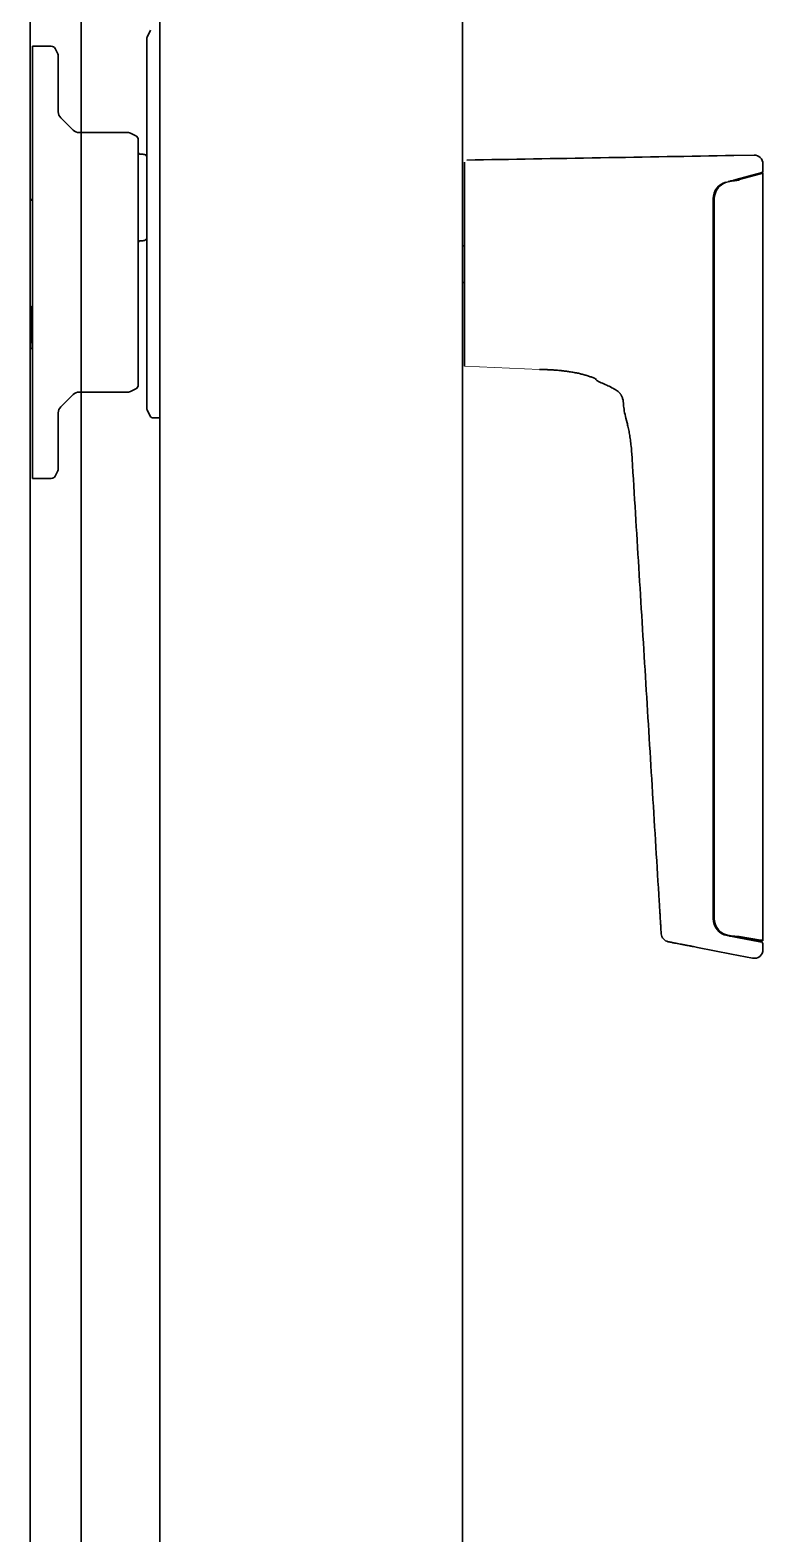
# Model space of a CAD drawing. Extents: x -760 to 4209, y 5795 to 10697.
# Drawn here: x 4039.6 to 4209.1, y 8347.3 to 8695.1 of the extents above; entities that cross this region are included whole.
import ezdxf

# ---------------------------------------------------------------- set-up
doc = ezdxf.new("R2010")
doc.units = 0
doc.header["$LTSCALE"] = 5
doc.layers.get('0').update_dxf_attribs({"linetype": 'CONTINUOUS', "lineweight": 0})
doc.layers.add('1', color=7, linetype='CONTINUOUS', true_color=0xffffff)

msp = doc.modelspace()

# ---------------------------------------------------------------- linework, layer by layer
msp.add_line((4140.07, 8617.42), (4157.4, 8616.63))
at = {"layer": '1', "color": 7, "linetype": 'Continuous', "lineweight": 35}
for p, q in [((4051.38, 8426.4), (4051.38, 9166.9)), ((4139.57, 8055.9), (4139.57, 9169.4)), ((4039.57, 8011.34), (4039.57, 9157.1)), ((4069.57, 8055.9), (4069.57, 9130.73)), ((4066.6, 8693.28), (4066.6, 8689.4)), ((4067.46, 8695.13), (4066.65, 8693.51)), ((4044.48, 8691.4), (4040.1, 8691.4)), ((4040.1, 8691.4), (4040.1, 8687.4)), ((4045.99, 8689.61), (4045.38, 8690.85)), ((4040.1, 8687.4), (4040.1, 8595.4)), ((4046.1, 8689.17), (4046.1, 8687.4)), ((4046.1, 8676.23), (4046.1, 8687.4)), ((4066.6, 8689.4), (4066.6, 8611.4)), ((4049.51, 8671.99), (4046.69, 8674.82)), ((4060.6, 8671.4), (4050.93, 8671.4)), ((4062.36, 8671.4), (4060.6, 8671.4)), ((4062.81, 8671.3), (4064.05, 8670.68)), ((4064.6, 8613.02), (4064.6, 8669.78)), ((4065.1, 8666.4), (4065.69, 8666.4)), ((4066.39, 8666.11), (4066.6, 8665.9)), ((4207.04, 8666.21), (4202.38, 8666.12)), ((4207.78, 8661.89), (4202.89, 8660.54)), ((4203.51, 8660.75), (4208.37, 8662.05)), ((4203.59, 8660.54), (4208.49, 8661.89)), ((4207.32, 8661.76), (4207.32, 8661.77)), ((4207.78, 8661.89), (4208.49, 8661.89)), ((4208.37, 8662.05), (4208.85, 8662.18)), ((4209.07, 8662.08), (4208.49, 8662.08)), ((4209.07, 8662.47), (4209.07, 8664.21)), ((4209.07, 8661.98), (4209.07, 8662.08)), ((4209.07, 8484.48), (4209.07, 8661.98)), ((4201.06, 8660.13), (4202.22, 8660.36)), ((4201.06, 8660.03), (4202.22, 8660.26)), ((4202.2, 8660.36), (4201.61, 8660.24)), ((4202.2, 8660.36), (4202.22, 8660.36)), ((4202.22, 8660.26), (4202.22, 8660.36)), ((4202.33, 8660.43), (4203.51, 8660.75)), ((4202.89, 8660.54), (4203.59, 8660.54)), ((4203.59, 8660.44), (4203.59, 8660.54)), ((4207.25, 8661.75), (4207.25, 8661.74)), ((4197.57, 8489.59), (4197.57, 8656.09)), ((4197.83, 8656.1), (4197.83, 8489.53)), ((4065.69, 8646.4), (4065.1, 8646.4)), ((4066.6, 8646.9), (4066.39, 8646.69)), ((4140.08, 8645.23), (4139.57, 8645.23)), ((4140.07, 8643.03), (4140.07, 8639.78)), ((4140.08, 8636.73), (4139.57, 8636.73)), ((4039.57, 8631.35), (4039.6, 8631.35)), ((4039.6, 8631.35), (4039.57, 8631.29)), ((4039.84, 8630.84), (4039.86, 8630.84)), ((4039.59, 8621.46), (4039.57, 8621.49)), ((4040.1, 8621.45), (4039.6, 8621.45)), ((4046.69, 8607.99), (4049.51, 8610.82)), ((4050.93, 8611.4), (4060.6, 8611.4)), ((4060.6, 8611.4), (4062.36, 8611.4)), ((4064.05, 8612.13), (4062.81, 8611.51)), ((4066.6, 8607.52), (4066.6, 8611.4)), ((4046.1, 8595.4), (4046.1, 8606.57)), ((4067.46, 8605.68), (4066.65, 8607.3)), ((4067.91, 8605.4), (4069.57, 8605.4)), ((4040.1, 8595.4), (4040.1, 8591.4)), ((4045.38, 8591.95), (4045.99, 8593.19)), ((4046.1, 8593.64), (4046.1, 8595.4)), ((4040.1, 8591.4), (4044.48, 8591.4)), ((4202.31, 8485.37), (4200.81, 8485.67)), ((4201.32, 8485.56), (4201.34, 8485.56)), ((4201.34, 8485.66), (4202.22, 8485.55)), ((4201.34, 8485.56), (4202.22, 8485.45)), ((4202.2, 8485.45), (4201.38, 8485.55)), ((4202.2, 8485.45), (4202.22, 8485.45)), ((4203.49, 8485.15), (4202.31, 8485.37)), ((4207.78, 8484.48), (4202.89, 8485.33)), ((4208.35, 8484.2), (4203.49, 8485.15)), ((4203.59, 8485.43), (4208.49, 8484.58)), ((4203.59, 8485.33), (4208.49, 8484.48)), ((4207.78, 8484.48), (4208.49, 8484.48)), ((4209.07, 8484.58), (4208.49, 8484.58)), ((4209.07, 8484.48), (4208.49, 8484.48)), ((4193.97, 8482.92), (4201.83, 8481.39)), ((4201.83, 8481.39), (4206.69, 8480.45)), ((4208.83, 8484.11), (4208.35, 8484.2)), ((4209.07, 8482.41), (4209.07, 8483.81)), ((4051.38, 8381.41), (4051.38, 8426.4)), ((4051.38, 8157.15), (4051.38, 8381.41))]:
    msp.add_line(p, q, dxfattribs=at)
for centre, radius, start, end in [((4067.1, 8693.28), 0.5, 153.4349, 180), ((4044.48, 8690.4), 1, 26.5651, 90), ((4045.1, 8689.17), 1, 0, 26.5651), ((4048.1, 8676.23), 2, 180, 225), ((4050.93, 8673.4), 2, 225, 270), ((4062.36, 8670.4), 1, 63.4349, 90), ((4063.6, 8669.78), 1, 0, 63.4349), ((4065.1, 8666.9), 0.5, 180, 270), ((4065.69, 8665.4), 1, 45, 90), ((4207.07, 8664.21), 2, 0, 91), ((4208.77, 8662.47), 0.3, 285, 0), ((4201.57, 8656.09), 4, 105, 180), ((4065.1, 8645.9), 0.5, 90, 180), ((4065.69, 8647.4), 1, 270, 315), ((4050.93, 8609.4), 2, 90, 135), ((4062.36, 8612.4), 1, 270, 296.5651), ((4063.6, 8613.02), 1, 296.5651, 0), ((4048.1, 8606.57), 2, 135, 180), ((4067.1, 8607.52), 0.5, 180, 206.5651), ((4067.91, 8605.9), 0.5, 206.5651, 270), ((4045.1, 8593.64), 1, 333.4349, 0), ((4044.48, 8592.4), 1, 270, 333.4349), ((4201.57, 8489.59), 4, 180, 259), ((4207.07, 8482.41), 2, 259, 0), ((4208.77, 8483.81), 0.3, 0, 79)]:
    msp.add_arc(centre, radius, start, end, dxfattribs=at)
at = {"layer": '1', "color": 7, "linetype": 'Continuous', "lineweight": 35, "extrusion": (0, 0, -1)}
for centre, major_axis, ratio, start_param, end_param in [((4201.83, 8656.1), (0, -4), 0.999762, 1.570796, 2.949606), ((4201.83, 8489.63), (0, -4), 0.999762, 0.122173, 1.570796), ((4187.55, 8486.21), (0.38, 1.96), 1, 3.141608, 4.455737)]:
    msp.add_ellipse(centre, major_axis=major_axis, ratio=ratio, start_param=start_param, end_param=end_param, dxfattribs=at)
at = {"layer": '1', "color": 7, "linetype": 'Continuous', "lineweight": 35}
for points, degree in [([(4202.38, 8666.12), (4181.78, 8665.76), (4161.17, 8665.41), (4140.57, 8665.05)], 3), ([(4039.61, 8631.34), (4039.73, 8631.1), (4039.85, 8630.86)], 2), ([(4039.84, 8630.84), (4039.96, 8631.09), (4040.09, 8631.34)], 2), ([(4185, 8495.1), (4178.83, 8595.98)], 1), ([(4185.55, 8486.08), (4185, 8495.1)], 1)]:
    msp.add_open_spline(points, degree=degree, dxfattribs=at)
for points, knots in [([(4140.07, 8664.55), (4140.07, 8664.55), (4140.07, 8664.51), (4140.07, 8664.37), (4140.07, 8664.26), (4140.07, 8664.1), (4140.07, 8664.07), (4140.07, 8663.99), (4140.07, 8663.93), (4140.07, 8663.8), (4140.07, 8663.7), (4140.07, 8663.39), (4140.07, 8662.91), (4140.07, 8662.3), (4140.07, 8661.8), (4140.07, 8661.62), (4140.07, 8661.39), (4140.07, 8661.34), (4140.07, 8661.25), (4140.07, 8661.11), (4140.07, 8660.96), (4140.07, 8660.47), (4140.07, 8660.04), (4140.07, 8659.15), (4140.07, 8658.68), (4140.07, 8657.68), (4140.07, 8657.16), (4140.07, 8656.47), (4140.07, 8656.33), (4140.07, 8656.05), (4140.07, 8655.91), (4140.07, 8655.49), (4140.07, 8655.2), (4140.07, 8654.32), (4140.07, 8653.72), (4140.07, 8652.49), (4140.07, 8651.86), (4140.07, 8650.89), (4140.07, 8650.56), (4140.07, 8649.89), (4140.07, 8649.56), (4140.07, 8648.55), (4140.07, 8647.87), (4140.07, 8646.51), (4140.07, 8645.82), (4140.07, 8644.43), (4140.07, 8643.73), (4140.07, 8643.03)], [0, 0, 0, 0, 0.0625, 0.0625, 0.125, 0.125, 0.132813, 0.140625, 0.15625, 0.15625, 0.1875, 0.1875, 0.25, 0.3125, 0.3125, 0.34375, 0.34375, 0.351563, 0.351563, 0.359375, 0.375, 0.375, 0.4375, 0.4375, 0.5, 0.5, 0.5625, 0.5625, 0.578125, 0.578125, 0.59375, 0.59375, 0.625, 0.625, 0.6875, 0.6875, 0.75, 0.75, 0.78125, 0.78125, 0.8125, 0.8125, 0.875, 0.875, 0.9375, 0.9375, 1, 1, 1, 1]), ([(4208.49, 8661.89), (4208.58, 8661.91), (4208.66, 8661.92), (4208.81, 8661.96), (4208.87, 8661.97), (4208.97, 8662), (4209.01, 8662.02), (4209.06, 8662.05), (4209.07, 8662.07), (4209.07, 8662.08)], [0, 0, 0, 0, 0.25, 0.25, 0.5, 0.5, 0.75, 0.75, 1, 1, 1, 1]), ([(4202.89, 8660.54), (4202.84, 8660.53), (4202.79, 8660.51), (4202.69, 8660.48), (4202.63, 8660.47), (4202.51, 8660.43), (4202.45, 8660.42), (4202.33, 8660.39), (4202.26, 8660.37), (4202.2, 8660.36)], [0, 0, 0, 0, 0.25, 0.25, 0.5, 0.5, 0.75, 0.75, 1, 1, 1, 1]), ([(4202.22, 8660.36), (4202.35, 8660.37), (4202.48, 8660.39), (4202.73, 8660.42), (4202.85, 8660.43), (4203.08, 8660.47), (4203.19, 8660.48), (4203.4, 8660.51), (4203.5, 8660.53), (4203.59, 8660.54)], [0, 0, 0, 0, 0.25, 0.25, 0.5, 0.5, 0.75, 0.75, 1, 1, 1, 1]), ([(4202.22, 8660.26), (4202.35, 8660.27), (4202.48, 8660.29), (4202.73, 8660.32), (4202.85, 8660.33), (4203.08, 8660.37), (4203.19, 8660.38), (4203.4, 8660.41), (4203.5, 8660.43), (4203.59, 8660.44)], [0, 0, 0, 0, 0.25, 0.25, 0.5, 0.5, 0.75, 0.75, 1, 1, 1, 1]), ([(4140.07, 8639.78), (4140.07, 8639.04), (4140.07, 8638.31), (4140.07, 8636.86), (4140.07, 8636.14), (4140.07, 8635.24), (4140.07, 8635.06), (4140.07, 8634.79), (4140.07, 8634.7), (4140.07, 8634.52), (4140.07, 8634.08), (4140.07, 8633.64), (4140.07, 8632.59), (4140.07, 8631.23), (4140.07, 8629.91), (4140.07, 8628.95), (4140.07, 8628.63), (4140.07, 8628.16), (4140.07, 8628), (4140.07, 8627.77), (4140.07, 8627.69), (4140.07, 8627.54), (4140.07, 8627.46), (4140.07, 8626.78), (4140.07, 8626.19), (4140.07, 8625.06), (4140.07, 8624.52), (4140.07, 8623.49), (4140.07, 8623), (4140.07, 8622.47), (4140.07, 8622.41), (4140.07, 8622.3), (4140.07, 8622.24), (4140.07, 8622.07), (4140.07, 8621.96), (4140.07, 8621.63), (4140.07, 8621.42), (4140.07, 8620.81), (4140.07, 8620.43), (4140.07, 8619.74), (4140.07, 8619.42), (4140.07, 8619), (4140.07, 8618.87), (4140.07, 8618.71), (4140.07, 8618.68), (4140.07, 8618.62), (4140.07, 8618.53), (4140.07, 8618.45), (4140.07, 8618.18), (4140.07, 8618), (4140.07, 8617.71), (4140.07, 8617.61), (4140.07, 8617.46), (4140.07, 8617.42), (4140.07, 8617.42)], [0, 0, 0, 0, 0.0625, 0.0625, 0.125, 0.125, 0.140625, 0.140625, 0.148438, 0.148438, 0.15625, 0.1875, 0.1875, 0.25, 0.3125, 0.3125, 0.34375, 0.34375, 0.359375, 0.359375, 0.367188, 0.367188, 0.375, 0.375, 0.4375, 0.4375, 0.5, 0.5, 0.5625, 0.5625, 0.570313, 0.570313, 0.578125, 0.578125, 0.59375, 0.59375, 0.625, 0.625, 0.6875, 0.6875, 0.75, 0.75, 0.78125, 0.78125, 0.789063, 0.789063, 0.796875, 0.8125, 0.8125, 0.875, 0.875, 0.9375, 0.9375, 1, 1, 1, 1]), ([(4039.6, 8621.45), (4039.6, 8621.45), (4039.6, 8621.45), (4039.61, 8621.46), (4039.61, 8621.47), (4039.62, 8621.5), (4039.63, 8621.53), (4039.64, 8621.59), (4039.64, 8621.63), (4039.65, 8621.7), (4039.65, 8621.73), (4039.66, 8621.78), (4039.66, 8621.81), (4039.67, 8621.9), (4039.68, 8622.04), (4039.69, 8622.2), (4039.7, 8622.37), (4039.7, 8622.47), (4039.71, 8622.59), (4039.71, 8622.62), (4039.71, 8622.67), (4039.72, 8622.75), (4039.72, 8622.83), (4039.73, 8622.99), (4039.74, 8623.22), (4039.75, 8623.47), (4039.76, 8623.67), (4039.76, 8623.73), (4039.76, 8623.83), (4039.76, 8623.87), (4039.77, 8623.94), (4039.77, 8623.97), (4039.77, 8624.14), (4039.78, 8624.42), (4039.79, 8624.72), (4039.8, 8625.01), (4039.81, 8625.16), (4039.82, 8625.36), (4039.82, 8625.39), (4039.82, 8625.47), (4039.82, 8625.59), (4039.83, 8625.71), (4039.84, 8625.94), (4039.84, 8626.1), (4039.85, 8626.29), (4039.85, 8626.33), (4039.85, 8626.41), (4039.85, 8626.45), (4039.86, 8626.57), (4039.86, 8626.65), (4039.87, 8626.89), (4039.87, 8627.04), (4039.88, 8627.27), (4039.88, 8627.35), (4039.89, 8627.51), (4039.89, 8627.58), (4039.9, 8627.81), (4039.9, 8627.96), (4039.91, 8628.26), (4039.92, 8628.54), (4039.93, 8628.82), (4039.94, 8628.99), (4039.94, 8629.02), (4039.94, 8629.09), (4039.94, 8629.12), (4039.95, 8629.22), (4039.95, 8629.28), (4039.96, 8629.47), (4039.97, 8629.72), (4039.98, 8629.94), (4039.98, 8630.1), (4039.99, 8630.17), (4039.99, 8630.25), (4039.99, 8630.3), (4040, 8630.32), (4040, 8630.44), (4040.01, 8630.53), (4040.02, 8630.7), (4040.03, 8630.85), (4040.04, 8630.97), (4040.04, 8631.04), (4040.04, 8631.06), (4040.05, 8631.08), (4040.05, 8631.09), (4040.05, 8631.13), (4040.05, 8631.15), (4040.06, 8631.22), (4040.07, 8631.28), (4040.08, 8631.32), (4040.09, 8631.34), (4040.09, 8631.34), (4040.09, 8631.34)], [0, 0, 0, 0, 0.006182, 0.006182, 0.037092, 0.037092, 0.068002, 0.068002, 0.098912, 0.098912, 0.114367, 0.114367, 0.129822, 0.129822, 0.160732, 0.191642, 0.191642, 0.222552, 0.222552, 0.230279, 0.230279, 0.238007, 0.253462, 0.253462, 0.284372, 0.315282, 0.315282, 0.330737, 0.330737, 0.338464, 0.338464, 0.346192, 0.346192, 0.377102, 0.408012, 0.408012, 0.438922, 0.438922, 0.446649, 0.446649, 0.454377, 0.469832, 0.469832, 0.500742, 0.500742, 0.508469, 0.508469, 0.516197, 0.516197, 0.531652, 0.531652, 0.562562, 0.562562, 0.578017, 0.578017, 0.593472, 0.593472, 0.624382, 0.624382, 0.655292, 0.686202, 0.686202, 0.693929, 0.693929, 0.701657, 0.701657, 0.717112, 0.717112, 0.748022, 0.778932, 0.778932, 0.794387, 0.802114, 0.802114, 0.809842, 0.809842, 0.840752, 0.840752, 0.871662, 0.902572, 0.902572, 0.910299, 0.910299, 0.918027, 0.918027, 0.933482, 0.933482, 0.964392, 0.995302, 0.995302, 1, 1, 1, 1]), ([(4157.4, 8616.63), (4157.45, 8616.63), (4157.53, 8616.63), (4157.66, 8616.62), (4157.79, 8616.62), (4157.92, 8616.62), (4158.05, 8616.62), (4158.17, 8616.61), (4158.3, 8616.61), (4158.42, 8616.61), (4158.55, 8616.6), (4158.67, 8616.6), (4158.79, 8616.59), (4158.92, 8616.59), (4159.04, 8616.58), (4159.16, 8616.58), (4159.28, 8616.57), (4159.4, 8616.57), (4159.52, 8616.56), (4159.63, 8616.56), (4159.75, 8616.55), (4159.87, 8616.54), (4159.98, 8616.54), (4160.1, 8616.53), (4160.21, 8616.52), (4160.33, 8616.52), (4160.44, 8616.51), (4160.55, 8616.5), (4160.66, 8616.5), (4160.77, 8616.49), (4160.89, 8616.48), (4161, 8616.47), (4161.1, 8616.46), (4161.21, 8616.46), (4161.32, 8616.45), (4161.43, 8616.44), (4161.71, 8616.41), (4162.23, 8616.37), (4163, 8616.28), (4163.89, 8616.17), (4164.88, 8616.02), (4165.73, 8615.87), (4166.39, 8615.73), (4166.85, 8615.62), (4167.29, 8615.51), (4167.72, 8615.4), (4168.14, 8615.28), (4168.55, 8615.15), (4168.95, 8615.02), (4169.34, 8614.89), (4169.72, 8614.74), (4170.01, 8614.63), (4170.23, 8614.54), (4170.31, 8614.5), (4170.36, 8614.48), (4170.36, 8614.48)], [0, 0, 0, 0, 0.009872, 0.019683, 0.029433, 0.039123, 0.048753, 0.058324, 0.067837, 0.077291, 0.086688, 0.096028, 0.105311, 0.114539, 0.12371, 0.132827, 0.141889, 0.150897, 0.159851, 0.168752, 0.1776, 0.186396, 0.195141, 0.203833, 0.212475, 0.221066, 0.229607, 0.238099, 0.246541, 0.254934, 0.263279, 0.271576, 0.279825, 0.288027, 0.296182, 0.304291, 0.312354, 0.361118, 0.420112, 0.488181, 0.564112, 0.646709, 0.682887, 0.71828, 0.752931, 0.786879, 0.820163, 0.852821, 0.88489, 0.916406, 0.947404, 0.977918, 0.987818, 0.999962, 1, 1, 1, 1]), ([(4176.5, 8610.22), (4176.48, 8610.31), (4176.41, 8610.47), (4176.27, 8610.71), (4176.16, 8610.87), (4176.03, 8611.04), (4175.88, 8611.2), (4175.72, 8611.36), (4175.47, 8611.58), (4174.87, 8612.02), (4173.95, 8612.54), (4172.73, 8613.1), (4171.45, 8613.65), (4170.51, 8614.12), (4170.33, 8614.39), (4170.38, 8614.5)], [0, 0, 0, 0, 0.023349, 0.032184, 0.040331, 0.048192, 0.05629, 0.065183, 0.075369, 0.101082, 0.180904, 0.308057, 0.492081, 0.743486, 1, 1, 1, 1]), ([(4178.83, 8595.98), (4178.77, 8597.05), (4178.64, 8598.6), (4178.39, 8600.62), (4178.17, 8601.98), (4177.91, 8603.26), (4177.5, 8604.9), (4177.11, 8606.33), (4176.89, 8607.77), (4176.79, 8608.91), (4176.72, 8609.7), (4176.55, 8610.11), (4176.5, 8610.22)], [0, 0, 0, 0, 0.144091, 0.20579, 0.261659, 0.315879, 0.376372, 0.53655, 0.728178, 0.906368, 0.975669, 1, 1, 1, 1]), ([(4202.89, 8485.33), (4202.8, 8485.35), (4202.69, 8485.37), (4202.45, 8485.41), (4202.33, 8485.43), (4202.2, 8485.45)], [0, 0, 0, 0, 0.5, 0.5, 1, 1, 1, 1]), ([(4202.22, 8485.55), (4202.48, 8485.53), (4202.73, 8485.51), (4203.2, 8485.47), (4203.41, 8485.45), (4203.59, 8485.43)], [0, 0, 0, 0, 0.5, 0.5, 1, 1, 1, 1]), ([(4202.22, 8485.45), (4202.48, 8485.43), (4202.73, 8485.41), (4203.2, 8485.37), (4203.41, 8485.35), (4203.59, 8485.33)], [0, 0, 0, 0, 0.5, 0.5, 1, 1, 1, 1]), ([(4187.16, 8484.24), (4187.16, 8484.24), (4187.16, 8484.24), (4187.16, 8484.24), (4187.16, 8484.24), (4187.17, 8484.24), (4187.17, 8484.24), (4187.18, 8484.24), (4187.19, 8484.24), (4187.24, 8484.23), (4187.28, 8484.22), (4187.4, 8484.2), (4187.47, 8484.18), (4187.65, 8484.15), (4187.75, 8484.13), (4187.98, 8484.09), (4188.11, 8484.06), (4188.4, 8484), (4188.72, 8483.94), (4189.28, 8483.83), (4189.72, 8483.75), (4189.95, 8483.7)], [0, 0, 0, 0, 0.000465, 0.000465, 0.031701, 0.031701, 0.062936, 0.062936, 0.125407, 0.125407, 0.250349, 0.250349, 0.375291, 0.375291, 0.500233, 0.500233, 0.625175, 0.625175, 0.750116, 0.875058, 1, 1, 1, 1]), ([(4189.95, 8483.7), (4190.02, 8483.69), (4190.1, 8483.67), (4190.26, 8483.64), (4190.31, 8483.63), (4190.39, 8483.62), (4190.4, 8483.61), (4190.43, 8483.61), (4190.48, 8483.6), (4190.53, 8483.59), (4190.69, 8483.56), (4190.83, 8483.53), (4191.07, 8483.48), (4191.15, 8483.47), (4191.26, 8483.45), (4191.28, 8483.44), (4191.32, 8483.44), (4191.35, 8483.43), (4191.41, 8483.42), (4191.46, 8483.41), (4191.68, 8483.37), (4191.87, 8483.33), (4192.16, 8483.27), (4192.26, 8483.25), (4192.42, 8483.22), (4192.47, 8483.21), (4192.57, 8483.19), (4192.63, 8483.18), (4192.89, 8483.13), (4193.1, 8483.09), (4193.53, 8483.01), (4193.75, 8482.96), (4193.97, 8482.92)], [0, 0, 0, 0, 0.125, 0.125, 0.1875, 0.1875, 0.203125, 0.203125, 0.21875, 0.25, 0.25, 0.375, 0.375, 0.4375, 0.4375, 0.453125, 0.453125, 0.46875, 0.46875, 0.5, 0.5, 0.625, 0.625, 0.6875, 0.6875, 0.71875, 0.71875, 0.75, 0.75, 0.875, 0.875, 1, 1, 1, 1])]:
    msp.add_open_spline(points, degree=3, knots=knots, dxfattribs=at)
for points in [[(4040.08, 8655.9), (4040.01, 8655.9), (4039.94, 8655.9), (4039.87, 8655.9), (4039.79, 8655.9), (4039.75, 8655.9), (4039.71, 8655.9), (4039.66, 8655.9), (4039.6, 8655.9)], [(4040.08, 8655.8), (4040.01, 8655.8), (4039.94, 8655.8), (4039.87, 8655.8), (4039.79, 8655.8), (4039.75, 8655.8), (4039.71, 8655.8), (4039.66, 8655.8), (4039.6, 8655.8)]]:
    msp.add_rational_spline(points, [0.538716701784, 0.540045731978, 0.541398441519, 0.542774830409, 0.544174898647, 0.535909248976, 0.531320882017, 0.530409797772, 0.53317599624], degree=4, knots=[0, 0, 0, 0, 0, 0.661539, 0.661539, 0.661539, 0.661539, 1, 1, 1, 1, 1], dxfattribs=at)

doc.saveas('drawing.dxf')
